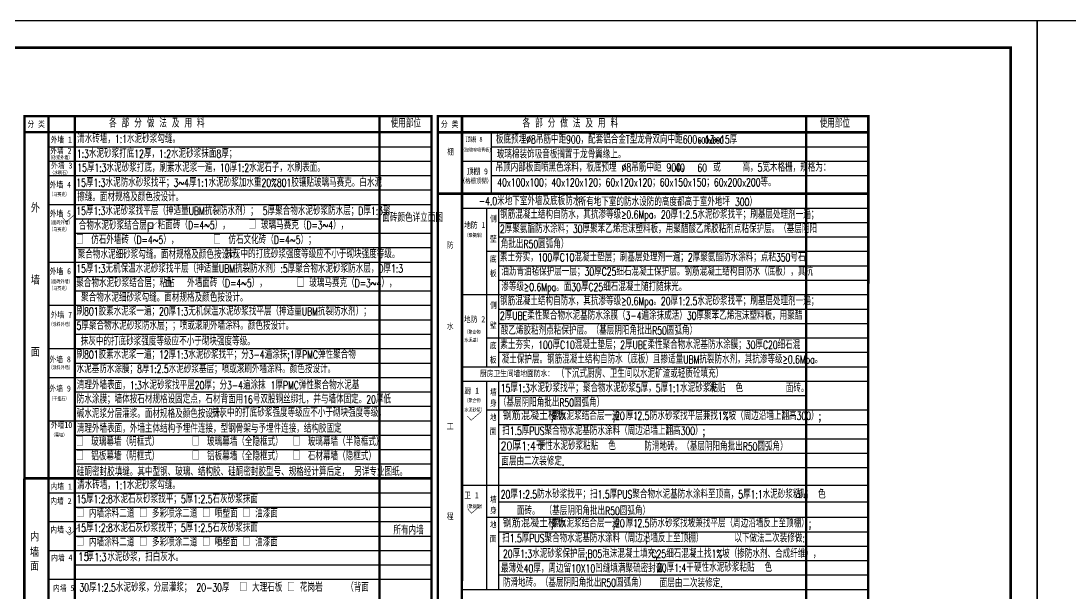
# Model space of a CAD drawing. Extents: x 2265485 to 2764500, y -717688 to -411246.
# Drawn here: x 2375960 to 2415265, y -697109 to -675688 of the extents above; entities that cross this region are included whole.
import ezdxf
from ezdxf.enums import TextEntityAlignment as Align

# ---------------------------------------------------------------- set-up
doc = ezdxf.new("R2010")
doc.units = 0
doc.header["$LTSCALE"] = 1000
doc.header["$MEASUREMENT"] = 0
doc.layers.get('0').update_dxf_attribs({"linetype": 'CONTINUOUS'})
doc.layers.add('1', color=40, linetype='CONTINUOUS', lineweight=13)
doc.layers.add('AXIS_TEXT', color=7, linetype='CONTINUOUS')
doc.layers.add('PUB_TITLE', color=4, linetype='CONTINUOUS')
doc.styles.add('-黑体', font='simhei.ttf')
doc.styles.add('_HZTXT', font='txt.shx', dxfattribs={"width": 0.8, "bigfont": 'HZTXT.shx'})
doc.styles.add('_SIMPLEX', font='SIMPLEX.shx', dxfattribs={"width": 0.7, "bigfont": 'GBCBIG.shx'})

msp = doc.modelspace()

# ---------------------------------------------------------------- linework, layer by layer
at = {"color": 1}
for points, const_width in [([(2377520.1, -683053.2), (2377657.5, -683207.7), (2378018.2, -682898.7)], 20.2), ([(2380743.1, -683312.7), (2380834.7, -683415.7), (2381075.2, -683209.7)], 13.5), ([(2392688.7, -690484.7), (2392826.1, -690639.2), (2393186.9, -690330.2)], 20.2), ([(2392703.9, -693967.2), (2392841.3, -694121.7), (2393202, -693812.8)], 20.2), ([(2377635.9, -694780), (2377773.3, -694934.4), (2378134, -694625.5)], 20.2), ([(2383272.8, -695172.5), (2383410.2, -695327), (2383770.9, -695018.1)], 20.2)]:
    msp.add_lwpolyline(points, dxfattribs=dict(at, const_width=const_width))
at = {"layer": '1'}
for points in [[(2380725.9, -683241.7), (2380897.4, -683241.7), (2380897.4, -683454.7), (2380725.9, -683454.7), (2380725.9, -683241.7)], [(2381397.2, -685407.5), (2381568.7, -685407.5), (2381568.7, -685620.4), (2381397.2, -685620.4), (2381397.2, -685407.5)]]:
    msp.add_lwpolyline(points, close=True, dxfattribs=at)
at = {"layer": 'PUB_TITLE'}
for p, q in [((2391342.1, -679855.6), (2376991.7, -679855.6)), ((2407707.6, -679857.9), (2392484.5, -679857.9)), ((2393577.7, -679857.9), (2393577.7, -682153.4)), ((2376991.7, -680395.6), (2391342, -680395.6)), ((2393617.1, -680397.9), (2407707.6, -680397.9)), ((2376991.7, -680935.6), (2391342, -680935.6)), ((2392484.3, -680937.9), (2407707.6, -680937.9)), ((2376991.7, -681475.6), (2391342, -681475.6)), ((2393617.1, -681477.9), (2407707.6, -681477.9)), ((2377980.8, -682015.6), (2391342, -682015.6)), ((2393577.9, -682137.6), (2407707.9, -682137.6)), ((2376991.7, -682555.6), (2391342, -682555.6)), ((2392484.3, -682693.4), (2407707.6, -682693.4)), ((2393408.4, -688633.4), (2393408.4, -682693.4)), ((2393858.4, -688633.4), (2393858.4, -682693.4)), ((2377980.8, -683095.6), (2389397.4, -683095.6)), ((2393858.4, -683233.4), (2407707.6, -683233.4)), ((2377980.8, -683635.6), (2391342, -683635.6)), ((2393858.4, -683773.4), (2407707.6, -683773.4)), ((2377980.8, -684175.6), (2391342, -684175.6)), ((2393408.4, -684313.4), (2407707.6, -684313.4)), ((2376991.7, -684715.6), (2391342, -684715.6)), ((2393858.4, -684853.4), (2407707.6, -684853.4)), ((2377980.8, -685255.6), (2391341.6, -685255.8)), ((2393858.4, -685393.4), (2407707.6, -685393.4)), ((2377980.8, -685795.6), (2391342, -685795.6)), ((2392484.3, -685933.4), (2407707.6, -685933.4)), ((2376991.7, -686335.6), (2391342, -686335.6)), ((2393858.4, -686473.4), (2407707.6, -686473.4)), ((2377980.8, -686875.6), (2391342, -686875.6)), ((2393858.4, -687013.4), (2407707.6, -687013.4)), ((2377980.8, -687415.6), (2391342, -687415.6)), ((2393408.4, -687553.4), (2407707.6, -687553.4)), ((2376991.7, -687955.6), (2391342, -687955.6)), ((2393858.4, -688093.4), (2407707.6, -688093.4)), ((2377980.8, -688495.6), (2391342, -688495.6)), ((2392484.3, -688633.4), (2407707.6, -688633.4)), ((2376991.7, -689035.6), (2391342, -689035.6)), ((2392484.3, -689173.4), (2407707.6, -689173.4)), ((2393408.4, -696972.8), (2393408.4, -689173.4)), ((2393858.4, -696972.8), (2393858.4, -689173.4)), ((2377980.8, -689575.6), (2391342, -689575.6)), ((2393858.4, -689713.4), (2405377.4, -689713.4)), ((2377980.8, -690115.6), (2391342, -690115.6)), ((2393408.4, -690253.4), (2407707.6, -690253.4)), ((2376991.7, -690655.6), (2391342, -690655.6)), ((2393858.4, -690793.4), (2407707.6, -690793.4)), ((2377980.8, -691195.6), (2391342, -691195.6)), ((2393858.4, -691333.4), (2407706.6, -691333.4)), ((2377980.8, -691735.6), (2391342, -691735.6)), ((2393858.4, -691873.4), (2407707.6, -691873.4)), ((2377980.8, -692275.6), (2391342, -692275.6)), ((2393858.4, -692413.4), (2407707.6, -692413.4)), ((2392483, -693073.1), (2407707.6, -693073.1)), ((2376991.7, -693355.6), (2391342, -693355.6)), ((2393858.4, -693692.4), (2407707.6, -693692.4)), ((2377980.8, -693895.6), (2391340.9, -693895.6)), ((2376991.7, -694435.6), (2391342, -694435.6)), ((2393408.4, -694272.8), (2407707.6, -694272.8)), ((2393858.4, -694812.8), (2407707.6, -694812.8)), ((2377980.8, -694975.6), (2391342, -694975.6)), ((2376991.7, -695515.6), (2391342, -695515.6)), ((2393858.4, -695352.8), (2407707.6, -695352.8)), ((2377980.8, -696055.6), (2391340.7, -696055.6)), ((2393858.4, -695892.8), (2407707.6, -695892.8)), ((2393858.4, -696432.8), (2407707.6, -696432.8)), ((2376991.7, -696595.6), (2391342, -696595.6)), ((2392484.3, -696972.8), (2407707.6, -696972.8))]:
    msp.add_line(p, q, dxfattribs=at)
at = {"layer": 'PUB_TITLE', "color": 7}
for points in [[(2354640, -717688.1), (2414040, -717688.1), (2414040, -675688.1), (2354640, -675688.1)], [(2414040, -717688.1), (2473440, -717688.1), (2473440, -675688.1), (2414040, -675688.1)]]:
    msp.add_lwpolyline(points, close=True, dxfattribs=at)
at = {"layer": 'PUB_TITLE', "color": 7, "const_width": 100}
msp.add_lwpolyline([(2357140, -716688.1), (2413040, -716688.1), (2413040, -676688.1), (2357140, -676688.1)], close=True, dxfattribs=at)
at = {"layer": 'PUB_TITLE', "const_width": 90}
for points in [[(2405378.3, -679231.1), (2405375.7, -709324.8)], [(2391339.5, -710942.5), (2376085.7, -710942.5), (2376088.2, -679248.1), (2391342.1, -679248.1), (2391339.5, -710942.5)], [(2376991.7, -710942.5), (2376991.7, -679252.6)], [(2377980.8, -710942.5), (2377980.8, -679252.6)], [(2389397.4, -679251.7), (2389397.4, -710942.5)], [(2407705, -709324.8), (2391578.2, -709324.8), (2391580.7, -679250.4), (2407707.6, -679250.4), (2407705, -709324.8)], [(2392481.7, -709324.8), (2392484.3, -679250.4)], [(2376088.2, -679855.6), (2391342.1, -679855.6)], [(2391580.7, -679857.9), (2407707.6, -679857.9)], [(2391580.7, -682153.4), (2407707.6, -682153.4)], [(2391580.7, -682153.4), (2407707.6, -682153.4)], [(2376088.2, -692815.6), (2391342, -692815.6)]]:
    msp.add_lwpolyline(points, dxfattribs=at)

# ---------------------------------------------------------------- texts
at = {"layer": '1', "style": '_SIMPLEX', "width": 0.6}
msp.add_text('600x600', height=226.8, dxfattribs=at).set_placement((2401311.9, -680275.3))
at = {"layer": 'AXIS_TEXT', "color": 7}
for s, height, style, width, p in [('分 类', 225, '-黑体', 0.8, (2376203.8, -679657.3)), ('各 部 分 做 法 及 用 料', 300, '_HZTXT', 0.7, (2379261.8, -679673.4)), ('使用部位', 300, '_HZTXT', 0.7, (2389812.7, -679675.6)), ('分 类', 225, '-黑体', 0.8, (2391696.3, -679659.6)), ('各 部 分 做 法 及 用 料', 300, '_HZTXT', 0.7, (2394754.3, -679675.7)), ('使用部位', 300, '_HZTXT', 0.7, (2405884.5, -679677.8)), ('清水砖墙，1:1水泥砂浆勾缝。', 300, '_HZTXT', 0.7, (2378065.7, -680255.1)), ('板底预埋%%c8吊筋中距900，配套铝合金T型龙骨双向中距600，13~15厚', 300, '_HZTXT', 0.7, (2393756.8, -680275.4)), ('外墙 1', 225, '-黑体', 0.8, (2377073.2, -680240.8)), ('顶棚 8', 180, '-黑体', 0.8, (2392616.5, -680207.6)), ('外墙 2', 225, '-黑体', 0.8, (2377056.3, -680660)), ('（砂浆外墙）', 135, '-黑体', 0.8, (2376978.5, -680867.1)), ('1:3水泥砂浆打底12厚，1:2水泥砂浆抹面8厚；', 300, '_HZTXT', 0.7, (2378054.3, -680807.2)), ('棚', 225, '-黑体', 0.8, (2391930.7, -680694.8)), ('（玻璃棉吸音板)', 135, '-黑体', 0.8, (2392445.2, -680579.4)), ('玻璃棉装饰吸音板搁置于龙骨翼缘上。', 300, '_HZTXT', 0.7, (2393788.9, -680831.8)), ('外墙 3', 225, '-黑体', 0.8, (2377090, -681211.1)), ('15厚1:3水泥砂浆打底，刷素水泥浆一遍，10厚1:2水泥石子，水刷表面。', 300, '_HZTXT', 0.7, (2378070.9, -681335.3)), ('吊顶内部板面喷黑色涂料，板底预埋 %%c8吊筋中距 900，    或    高，5宽木格栅，规格为：', 300, '_HZTXT', 0.7, (2393742.1, -681325.3)), ('40', 300, '_HZTXT', 0.7, (2400471.6, -681336.9)), ('60', 300, '_HZTXT', 0.7, (2401305.1, -681336.8)), ('（水刷石）', 135, '-黑体', 0.8, (2377046.1, -681431.7)), ('顶棚 9', 225, '-黑体', 0.8, (2392657.9, -681431.7)), ('外墙 4', 225, '-黑体', 0.8, (2377036.4, -681931.1)), ('15厚1:3水泥防水砂浆找平；3~4厚1:1水泥砂浆加水重20%801胶镶贴玻璃马赛克。白水泥', 300, '_HZTXT', 0.7, (2378033.4, -681893.6)), ('（格栅顶棚）', 180, '-黑体', 0.8, (2392398.5, -681760.4)), ('40x100x100；40x120x120；60x120x120；60x150x150；60x200x200等。', 300, '_HZTXT', 0.7, (2393804.5, -681880.6)), ('（马赛克）', 135, '-黑体', 0.8, (2377020, -682243.8)), ('擦缝。面材规格及颜色按设计。', 300, '_HZTXT', 0.7, (2378069.3, -682434.8)), ('-4.0米地下室外墙及底板防水：', 300, '_HZTXT', 0.7, (2393116.6, -682581.8)), ('（所有地下室的防水设防的高度都高于室外地坪 300）', 300, '_HZTXT', 0.7, (2396571.4, -682615)), ('外', 303.8, '-黑体', 0.8, (2376330.9, -682827.8)), ('15厚1:3水泥砂浆找平层（抻适量UBM抗裂防水剂）； 5厚聚合物水泥砂浆防水层；D厚1:3聚', 300, '_HZTXT', 0.7, (2378031.4, -682951.3)), ('外墙 5', 225, '-黑体', 0.8, (2377036.4, -683011.1)), ('面砖颜色详立面图', 300, '_HZTXT', 0.7, (2389500.3, -683204.9, 60507.8)), ('钢筋混凝土结构自防水，其抗渗等级≥0.6Mpa。20厚1:2.5水泥砂浆找平；刷基层处理剂一遍；', 300, '_HZTXT', 0.7, (2393911.3, -683088.6)), ('（面砖外墙）', 135, '-黑体', 0.8, (2376983.7, -683298.3)), ('（马赛克）', 135, '-黑体', 0.8, (2377020, -683555)), ('合物水泥砂浆结合层;', 300, '_HZTXT', 0.7, (2378124.6, -683503.4)), ('粘面砖（D=4~5），   □ 玻璃马赛克（D=3~4），', 300, '_HZTXT', 0.7, (2381085.8, -683483.6)), ('地防 1', 225, '-黑体', 0.8, (2392563.5, -683442.6)), ('2厚聚氨酯防水涂料；30厚聚苯乙烯泡沫塑料板，用聚醋酸乙烯胶粘剂点粘保护层。（基层阴阳', 300, '_HZTXT', 0.7, (2393905.7, -683624.4)), ('□\u3000仿石外墙砖（D=4~5），      □\u3000仿石文化砖（D=4~5）；', 300, '_HZTXT', 0.7, (2378025, -684037.4)), ('（聚氨酯）', 135, '-黑体', 0.8, (2392576, -683775.7)), ('角批出R50圆弧角）', 300, '_HZTXT', 0.7, (2393939.2, -684193.5)), (' 聚合物水泥细砂浆勾缝。面材规格及颜色按设计。', 300, '_HZTXT', 0.7, (2377899, -684586.4)), ('抹灰中的打底砂浆强度等级应不小于砌块强度等级。', 300, '_HZTXT', 0.7, (2383619.9, -684568.1)), ('防', 225, '-黑体', 0.8, (2391914.1, -684184.4)), ('素土夯实，100厚C10混凝土垫层；刷基层处理剂一遍；2厚聚氨酯防水涂料；点粘350号石', 300, '_HZTXT', 0.7, (2393905.7, -684689.6)), ('外墙 6', 225, '-黑体', 0.8, (2377036.4, -685171.1)), ('15厚1:3无机保温水泥砂浆找平层（抻适量UBM抗裂防水剂）:5厚聚合物水泥砂浆防水层，D厚1:3', 300, '_HZTXT', 0.7, (2378031.4, -685111.3)), ('油沥青油毡保护层一层；30厚C25细石混凝土保护层。钢筋混凝土结构自防水（底板），其抗', 300, '_HZTXT', 0.7, (2393956, -685221.5)), ('墙', 303.8, '-黑体', 0.8, (2376330.9, -685527.8)), ('（面砖外墙）', 135, '-黑体', 0.8, (2376983.7, -685506.2)), ('聚合物水泥砂浆结合层；粘贴 \u3000外墙面砖（D=4~5），     □ 玻璃马赛克（D=3~4），\u3000', 300, '_HZTXT', 0.7, (2378031.4, -685651.3)), ('渗等级≥0.6Mpa。面30厚C25细石混凝土随打随抹光。', 300, '_HZTXT', 0.7, (2393956, -685801)), ('（马赛克）', 135, '-黑体', 0.8, (2377020, -685762.9)), (' 聚合物水泥细砂浆勾缝。面材规格及颜色按设计。', 300, '_HZTXT', 0.7, (2378025, -686197.4)), ('钢筋混凝土结构自防水，其抗渗等级≥0.6Mpa。20厚1:2.5水泥砂浆找平；刷基层处理剂一遍；', 300, '_HZTXT', 0.7, (2393911.3, -686328.6)), ('外墙 7', 225, '-黑体', 0.8, (2377075.1, -686804.8)), ('刷801胶素水泥浆一遍；20厚1:3无机保温水泥砂浆找平层（抻适量UBM抗裂防水剂）；', 300, '_HZTXT', 0.7, (2378042.8, -686712.7)), ('2厚UBE柔性聚合物水泥基防水涂膜（3-4遍涂抹成活）30厚聚苯乙烯泡沫塑料板，用聚醋', 300, '_HZTXT', 0.7, (2393905.7, -686873.7)), ('（涂料外墙）', 135, '-黑体', 0.8, (2376992.5, -687110.7)), ('5厚聚合物水泥砂浆防水层；；喷或滚刷外墙涂料。颜色按设计。', 300, '_HZTXT', 0.7, (2378042.8, -687248.5)), ('水', 225, '-黑体', 0.8, (2391914.1, -687235.1)), ('地防 2', 225, '-黑体', 0.8, (2392557.2, -686969.4)), ('（聚合物', 135, '-黑体', 0.8, (2392576, -687399.6)), ('酸乙烯胶粘剂点粘保护层。（基层阴阳角批出R50圆弧角）', 300, '_HZTXT', 0.7, (2393939.2, -687431.5)), ('抹灰中的打底砂浆强度等级应不小于砌块强度等级。', 300, '_HZTXT', 0.7, (2378200.7, -687836.1)), ('水泥基）', 135, '-黑体', 0.8, (2392576, -687700.5)), ('素土夯实，100厚C10混凝土垫层；2厚UBE柔性聚合物水泥基防水涂膜；30厚C20细石混', 300, '_HZTXT', 0.7, (2393919.6, -687969.4)), ('面', 303.8, '-黑体', 0.8, (2376330.9, -688227.8)), ('外墙 8', 225, '-黑体', 0.8, (2377029.7, -688470.6)), ('刷801胶素水泥浆一遍；12厚1:3水泥砂浆找平；分3-4遍涂抹;1厚PMC弹性聚合物', 300, '_HZTXT', 0.7, (2378042.8, -688332.7)), ('凝土保护层。钢筋混凝土结构自防水（底板）且掺适量UBM抗裂防水剂，其抗渗等级≥0.6Mpa。', 300, '_HZTXT', 0.7, (2393969.9, -688510.4)), ('（涂料外墙）', 135, '-黑体', 0.8, (2376992.5, -688724.8)), ('水泥基防水涂膜；8厚1:2.5水泥砂浆基层；喷或滚刷外墙涂料。颜色按设计。', 300, '_HZTXT', 0.7, (2378042.8, -688868.5)), ('厨房卫生间墙地面防水：', 225, '-黑体', 0.8, (2393158.8, -688994.9)), ('（下沉式厨房、卫生间以水泥矿渣或轻质砼填充）', 300, '_HZTXT', 0.7, (2396035.8, -689046.1)), ('外墙 9', 225, '-黑体', 0.8, (2377029.7, -689562.6)), ('清理外墙表面，1:3水泥砂浆找平层20厚；分3-4遍涂抹 1厚PMC弹性聚合物水泥基', 300, '_HZTXT', 0.7, (2378053.4, -689480.6)), (' 厨 1', 225, '-黑体', 0.8, (2392428.9, -689641.6)), ('15厚1:3水泥砂浆找平；聚合物水泥砂浆5厚，5厚1:1水泥砂浆粘贴  色       面砖。 ', 300, '_HZTXT', 0.7, (2393934.4, -689584.7)), ('浅', 300, '_HZTXT', 0.7, (2401744.5, -689575.1)), ('（干挂石）', 135, '-黑体', 0.8, (2377018.7, -689891.4)), ('防水涂膜；墙体按石材规格设固定点，石材背面用16号双股铜丝绑扎，并与墙体固定。20厚低', 300, '_HZTXT', 0.7, (2378050.1, -690006.8)), ('（基层阴阳角批出R50圆弧角）', 300, '_HZTXT', 0.7, (2393865.2, -690130.6)), ('抹灰中的打底砂浆强度等级应不小于砌块强度等级。', 300, '_HZTXT', 0.7, (2383112.9, -690508.1)), ('水泥砂浆）', 135, '-黑体', 0.8, (2392576, -690311.6)), ('（聚合物', 135, '-黑体', 0.8, (2392576, -689961.2)), ('碱水泥浆分层灌浆。面材规格及颜色按设计。', 300, '_HZTXT', 0.7, (2378050.1, -690546.8)), ('钢筋混凝土楼板', 315, '_HZTXT', 0.8, (2394009.5, -690626.6)), ('素水泥浆结合层一遍', 300, '_HZTXT', 0.7, (2395836, -690626.6)), (';', 315, '_HZTXT', 0.8, (2395805, -690626.6)), (';20', 300, '_HZTXT', 0.7, (2398131.5, -690626.6)), ('厚', 300, '_HZTXT', 0.7, (2398622.3, -690626.6)), ('：', 300, '_HZTXT', 0.7, (2398902.3, -690626.6)), ('1', 300, '_HZTXT', 0.7, (2398897.8, -690626.6)), ('2.5', 300, '_HZTXT', 0.7, (2399056.8, -690626.6)), ('防水砂浆找平层兼找1%%%坡（周边沿墙上翻高300）;', 300, '_HZTXT', 0.7, (2399522.7, -690626.6)), ('外墙10', 225, '-黑体', 0.8, (2377083.2, -690926.6)), ('清理外墙表面，外墙主体结构予埋件连接，型钢骨架与予埋件连接，结构胶固定', 300, '_HZTXT', 0.7, (2378053.4, -691100.6)), ('工', 225, '-黑体', 0.8, (2391914.1, -690976.9)), ('扫1.5厚PUS聚合物水泥基防水涂料（周边沿墙上翻高300）;', 300, '_HZTXT', 0.7, (2393989.5, -691186.7)), ('（幕墙）', 135, '-黑体', 0.8, (2377085.5, -691255.4)), ('□\u3000玻璃幕墙（明框式）      □\u3000玻璃幕墙（全隐框式）  □\u3000玻璃幕墙（半隐框式）', 300, '_HZTXT', 0.7, (2378025, -691597.4)), ('20厚1:4干', 315, '_HZTXT', 0.8, (2393934.4, -691760.9)), ('硬性水泥砂浆粘贴  色', 300, '_HZTXT', 0.7, (2395320.9, -691750)), (' 防滑地砖。（基层阴阳角批出R50圆弧角）', 300, '_HZTXT', 0.7, (2399130.7, -691773.3)), ('□\u3000铝板幕墙（明框式）      □\u3000铝板幕墙（全隐框式）  □\u3000石材幕墙（隐框式）', 300, '_HZTXT', 0.7, (2378025, -692137.4)), ('面层由二次装修定.', 300, '_HZTXT', 0.7, (2393958.9, -692330.1)), ('硅酮密封胶填缝。其中型钢、玻璃、结构胶、硅酮密封胶型号、规格经计算后定， 另详专业图纸。', 300, '_HZTXT', 0.7, (2378053.4, -692720.6)), ('清水砖墙，1:1水泥砂浆勾缝。', 300, '_HZTXT', 0.7, (2378062.8, -693217.8)), ('内墙 1', 225, '-黑体', 0.8, (2377072.3, -693232)), ('卫 1', 225, '-黑体', 0.8, (2392569.5, -693560.9)), ('20厚1:2.5防水砂浆找平；扫1.5厚PUS聚合物水泥基防水涂料至顶高，5厚1:1水泥砂浆粘贴  色           ', 300, '_HZTXT', 0.7, (2393934.4, -693563.8)), ('浅', 300, '_HZTXT', 0.7, (2404950.5, -693560.4)), ('内墙 2', 225, '-黑体', 0.8, (2377059.1, -693776.6)), ('15厚1:2:8水泥石灰砂浆找平；5厚1:2.5石灰砂浆抹面', 300, '_HZTXT', 0.7, (2378038.3, -693741.1)), ('□ 内墙涂料二道 □ 多彩喷涂二道 □ 喷塑面 □ 油漆面', 300, '_HZTXT', 0.7, (2378038.3, -694281.1)), ('程', 225, '-黑体', 0.8, (2391914.1, -694346.6)), ('（聚氨酯）', 135, '-黑体', 0.8, (2392576, -693930.1)), ('       面砖。 （基层阴阳角批出R50圆弧角）', 300, '_HZTXT', 0.7, (2393116.2, -694183.7)), ('15厚1:2:8水泥石灰砂浆找平；5厚1:2.5石灰砂浆抹面', 300, '_HZTXT', 0.7, (2378038.3, -694821.1)), ('钢筋混凝土楼板', 315, '_HZTXT', 0.8, (2394009.5, -694646)), ('素水泥浆结合层一遍', 300, '_HZTXT', 0.7, (2395836, -694646)), (';', 315, '_HZTXT', 0.8, (2395805, -694646)), (';20', 300, '_HZTXT', 0.7, (2398131.5, -694646)), ('厚', 300, '_HZTXT', 0.7, (2398622.3, -694646)), ('：', 300, '_HZTXT', 0.7, (2398902.3, -694646)), ('1', 300, '_HZTXT', 0.7, (2398897.8, -694646)), ('2.5', 300, '_HZTXT', 0.7, (2399056.8, -694646)), ('防水砂浆找坡兼找平层（周边沿墙反上至顶棚）;', 300, '_HZTXT', 0.7, (2399522.7, -694646)), ('内', 303.8, '-黑体', 0.8, (2376307.6, -695141.4)), ('内墙 3', 225, '-黑体', 0.8, (2377061.3, -694849.1)), ('所有内墙', 300, '_HZTXT', 0.7, (2389913.9, -694914.4)), ('扫1.5厚PUS聚合物水泥基防水涂料（周边沿墙反上至顶棚）', 300, '_HZTXT', 0.7, (2393989.5, -695206.1)), ('以下做法二次装修做:', 300, '_HZTXT', 0.7, (2402687.1, -695206.1)), ('□ 内墙涂料二道 □ 多彩喷涂二道 □ 喷塑面 □ 油漆面', 300, '_HZTXT', 0.7, (2378038.3, -695361.1)), (';', 300, '_HZTXT', 0.7, (2399352.5, -695184)), ('墙', 303.8, '-黑体', 0.8, (2376297.4, -695720.3)), ('内墙 4', 225, '-黑体', 0.8, (2377091, -695896.2)), ('15', 315, '_HZTXT', 0.8, (2378092.3, -695907.3)), ('厚', 300, '_HZTXT', 0.7, (2378410.2, -695907.3)), ('1:3', 300, '_HZTXT', 0.7, (2378711, -695915.7)), ('水泥砂浆，扫白灰水。', 300, '_HZTXT', 0.7, (2379195.9, -695915.7)), ('  20厚1:3水泥砂浆保护层;B05泡沫混凝土填充;', 300, '_HZTXT', 0.7, (2393646.2, -695788.4)), ('C25细石混凝土找1%%%坡（掺防水剂、合成纤维），', 300, '_HZTXT', 0.7, (2399584.7, -695790.5)), ('面', 303.8, '-黑体', 0.8, (2376297.4, -696238.7)), ('最薄处40厚，周边留10X10凹缝填满聚硫密封膏.', 300, '_HZTXT', 0.7, (2393946.2, -696337.9)), ('20厚1:4干', 300, '_HZTXT', 0.7, (2399790.9, -696320.3)), ('硬性水泥砂浆粘贴  色', 300, '_HZTXT', 0.7, (2401177.4, -696309.3)), ('内墙 5', 225, '-黑体', 0.8, (2377163, -697037)), ('30厚1:2.5水泥砂浆，分层灌浆； 20-30厚  □ 大理石板 □ 花岗岩   （背面   ', 300, '_HZTXT', 0.7, (2378149.4, -697052.7)), (' 防滑地砖。（基层阴阳角批出R50圆弧角）', 300, '_HZTXT', 0.7, (2393832.3, -696872.7)), ('面层由二次装修定.', 300, '_HZTXT', 0.7, (2399891.8, -696889.5))]:
    msp.add_text(s, height=height, dxfattribs=dict(at, style=style, width=width)).set_placement(p)
at = {"layer": 'AXIS_TEXT', "color": 7, "style": '-黑体', "width": 0.8}
for s, p in [('侧', (2393659.6, -683085.1)), ('壁', (2393659.6, -683833.8)), ('底', (2393650.5, -684592.8)), ('板', (2393650.5, -685130.4)), ('侧', (2393659.6, -686325.1)), ('壁', (2393659.6, -687073.8)), ('底', (2393650.5, -687832.8)), ('板', (2393650.5, -688370.4)), ('墙', (2393659.6, -689580.3)), ('身', (2393659.6, -689984.1)), ('地', (2393650.5, -690516.2)), ('面', (2393650.5, -691053.8)), ('墙', (2393659.6, -693599.7)), ('身', (2393659.6, -694003.5)), ('地', (2393650.5, -694535.6)), ('面', (2393650.5, -695073.2))]:
    msp.add_text(s, height=225, dxfattribs=at).set_placement(p, align=Align.MIDDLE)

doc.saveas('drawing.dxf')
